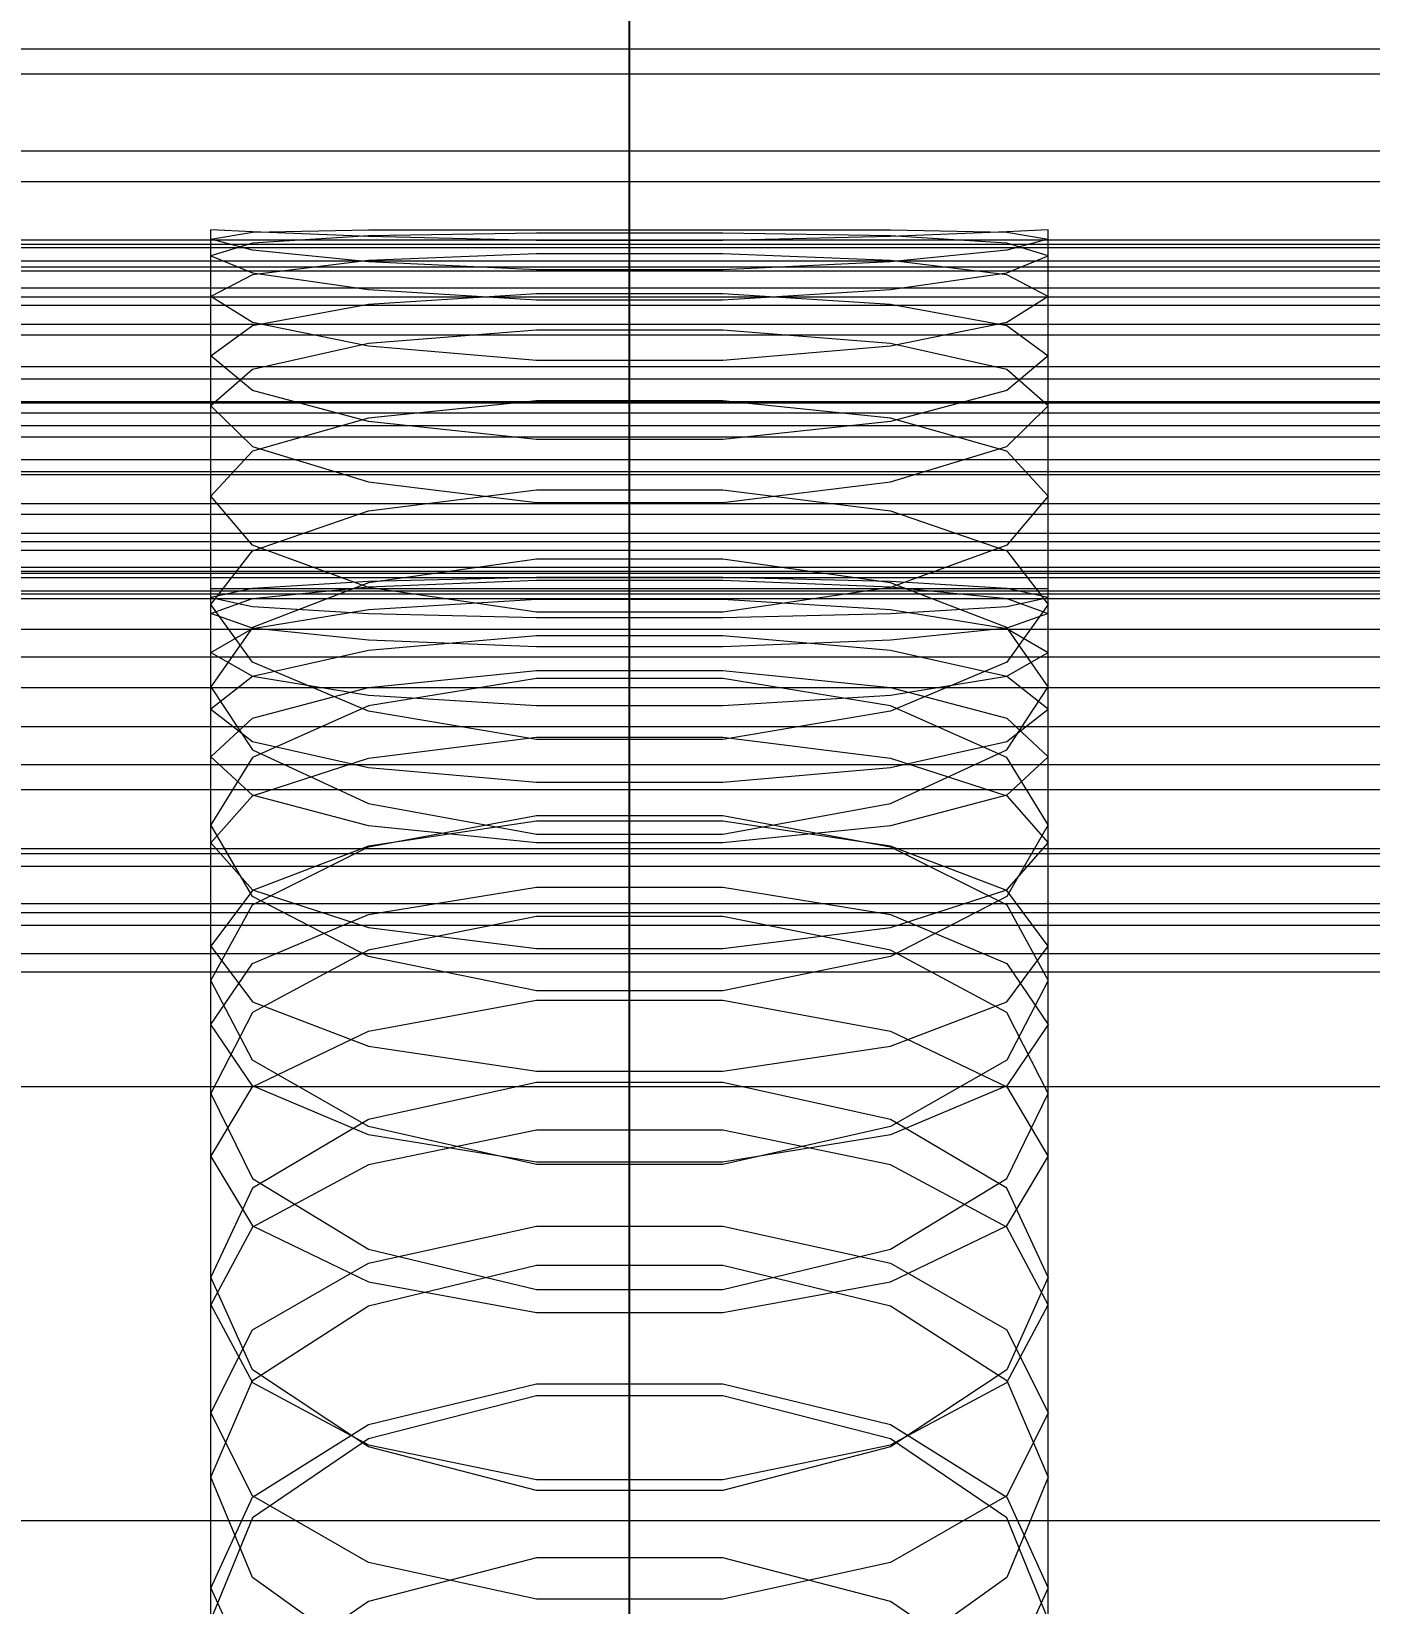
# Model space of a CAD drawing. Header units: millimetres. Extents: x -1970 to 34302, y -65268 to 6837.
# Drawn here: x 20 to 87.1, y -33951.7 to -33872.8 of the extents above; entities that cross this region are included whole.
import ezdxf

# ---------------------------------------------------------------- set-up
doc = ezdxf.new("R2010")
doc.units = ezdxf.units.MM
for name, color, linetype, lineweight in [('COTAS_O', 1, 'Continuous', 0), ('frontal_briquetadora', 7, 'Continuous', 0), ('frontal_C01', 7, 'Continuous', 0), ('frontal_C02', 7, 'Continuous', 0)]:
    doc.layers.add(name, color=color, linetype=linetype, lineweight=lineweight)
doc.dimstyles.new('R19_100', dxfattribs={"dimtxt": 250, "dimasz": 150, "dimexe": 150, "dimexo": 80, "dimgap": 100, "dimtad": 1, "dimtih": 1, "dimtoh": 1, "dimdsep": 46, "dimcen": 0.09, "dimadec": 0, "dimazin": 0, "dimtfac": 1, "dimtdec": 4, "dimtofl": 0, "dimtmove": 0, "dimatfit": 3, "dimfxl": 1, "dimtolj": 1, "dimtzin": 0, "dimarcsym": 0})

# ---------------------------------------------------------------- blocks, each defined once
blk = doc.blocks.new('*D35')
at = {"layer": 'COTAS_O', "color": 0, "lineweight": -2, "transparency": 16777216}
for p, q in [((-1725, -34320), (-1725, -33550)), ((1725, -34320), (1725, -33550)), ((-1575, -33700), (1575, -33700))]:
    blk.add_line(p, q, dxfattribs=at)
at = {"layer": 'COTAS_O', "color": 0, "transparency": 16777216}
for points in [[(-1575, -33675), (-1575, -33725), (-1725, -33700)], [(1575, -33675), (1575, -33725), (1725, -33700)]]:
    blk.add_solid(points, dxfattribs=at)
at = {"layer": 'Defpoints', "color": 0, "transparency": 16777216}
for p in [(1725, -33700), (-1725, -34400), (1725, -34400)]:
    blk.add_point(p, dxfattribs=at)
blk = doc.blocks.new('*D38')
at = {"layer": 'COTAS_O', "color": 0, "lineweight": -2, "transparency": 16777216}
for p, q in [((-570, -33700), (200, -33700)), ((50, -34750), (50, -33850)), ((-570, -34900), (200, -34900))]:
    blk.add_line(p, q, dxfattribs=at)
at = {"layer": 'COTAS_O', "color": 0, "transparency": 16777216}
for points in [[(25, -33850), (75, -33850), (50, -33700)], [(25, -34750), (75, -34750), (50, -34900)]]:
    blk.add_solid(points, dxfattribs=at)
at = {"layer": 'Defpoints', "color": 0, "transparency": 16777216}
for p in [(-650, -33700), (50, -33700), (-650, -34900)]:
    blk.add_point(p, dxfattribs=at)

msp = doc.modelspace()

# ---------------------------------------------------------------- linework, layer by layer
at = {"layer": 'frontal_briquetadora'}
for p, q in [((31.08, -33882.856), (29, -33882.75)), ((29, -33900.75), (29, -33882.75)), ((29, -33883.222), (31.08, -33882.881)), ((31.08, -33882.881), (36.906, -33882.76)), ((36.906, -33883.094), (31.08, -33882.856)), ((36.906, -33883.063), (31.08, -33883.423)), ((36.906, -33882.76), (45.326, -33882.752)), ((45.326, -33882.922), (36.906, -33883.063)), ((45.326, -33883.285), (36.906, -33883.094)), ((45.326, -33882.752), (54.674, -33882.752)), ((54.674, -33882.922), (45.326, -33882.922)), ((54.674, -33882.752), (63.094, -33882.76)), ((63.094, -33883.063), (54.674, -33882.922)), ((63.094, -33883.094), (54.674, -33883.285)), ((63.094, -33882.76), (68.92, -33882.881)), ((68.92, -33882.856), (63.094, -33883.094)), ((68.92, -33883.423), (63.094, -33883.063)), ((71, -33882.75), (68.92, -33882.856)), ((68.92, -33882.881), (71, -33883.222)), ((71, -33900.75), (71, -33882.75)), ((31.08, -33883.775), (29, -33883.222)), ((29, -33901.201), (29, -33883.222)), ((31.08, -33883.423), (29, -33884.062)), ((36.906, -33884.371), (31.08, -33883.775)), ((45.326, -33883.964), (36.906, -33884.304)), ((54.674, -33883.285), (45.326, -33883.285)), ((54.674, -33883.964), (45.326, -33883.964)), ((63.094, -33884.304), (54.674, -33883.964)), ((68.92, -33883.775), (63.094, -33884.371)), ((71, -33883.222), (68.92, -33883.775)), ((71, -33884.062), (68.92, -33883.423)), ((71, -33901.201), (71, -33883.222)), ((29, -33902.002), (29, -33884.062)), ((29, -33884.062), (31.08, -33884.912)), ((36.906, -33884.304), (31.08, -33885.021)), ((45.326, -33884.761), (36.906, -33884.371)), ((54.674, -33884.761), (45.326, -33884.761)), ((63.094, -33884.371), (54.674, -33884.761)), ((68.92, -33885.021), (63.094, -33884.304)), ((68.92, -33884.912), (71, -33884.062)), ((71, -33902.002), (71, -33884.062)), ((31.08, -33885.021), (29, -33886.106)), ((31.08, -33884.912), (36.906, -33885.746)), ((63.094, -33885.746), (68.92, -33884.912)), ((71, -33886.106), (68.92, -33885.021)), ((29, -33903.952), (29, -33886.106)), ((31.08, -33887.4), (29, -33886.106)), ((36.906, -33885.746), (45.326, -33886.268)), ((36.906, -33886.485), (45.326, -33885.947)), ((45.326, -33885.947), (54.674, -33885.947)), ((45.326, -33886.268), (54.674, -33886.268)), ((54.674, -33886.268), (63.094, -33885.746)), ((54.674, -33885.947), (63.094, -33886.485)), ((71, -33886.106), (68.92, -33887.4)), ((71, -33903.952), (71, -33886.106)), ((31.08, -33887.559), (36.906, -33886.485)), ((63.094, -33886.485), (68.92, -33887.559)), ((29, -33889.086), (31.08, -33887.559)), ((36.906, -33888.59), (31.08, -33887.4)), ((45.326, -33887.791), (36.906, -33888.46)), ((54.674, -33887.791), (45.326, -33887.791)), ((63.094, -33888.46), (54.674, -33887.791)), ((68.92, -33887.4), (63.094, -33888.59)), ((68.92, -33887.559), (71, -33889.086)), ((36.906, -33888.46), (31.08, -33889.77)), ((45.326, -33889.308), (36.906, -33888.59)), ((63.094, -33888.59), (54.674, -33889.308)), ((68.92, -33889.77), (63.094, -33888.46)), ((31.08, -33890.822), (29, -33889.086)), ((29, -33906.796), (29, -33889.086)), ((54.674, -33889.308), (45.326, -33889.308)), ((71, -33889.086), (68.92, -33890.822)), ((71, -33906.796), (71, -33889.086)), ((31.08, -33889.77), (29, -33891.591)), ((71, -33891.591), (68.92, -33889.77)), ((36.906, -33892.364), (31.08, -33890.822)), ((68.92, -33890.822), (63.094, -33892.364)), ((29, -33909.185), (29, -33891.591)), ((29, -33891.591), (31.08, -33893.618)), ((45.326, -33891.333), (36.906, -33892.198)), ((54.674, -33891.333), (45.326, -33891.333)), ((63.094, -33892.198), (54.674, -33891.333)), ((68.92, -33893.618), (71, -33891.591)), ((71, -33909.185), (71, -33891.591)), ((36.906, -33892.198), (31.08, -33893.859)), ((45.326, -33893.278), (36.906, -33892.364)), ((63.094, -33892.364), (54.674, -33893.277)), ((68.92, -33893.859), (63.094, -33892.198)), ((54.674, -33893.277), (45.326, -33893.278)), ((31.08, -33893.859), (29, -33896.116)), ((31.08, -33893.618), (36.906, -33895.393)), ((63.094, -33895.393), (68.92, -33893.618)), ((71, -33896.116), (68.92, -33893.859)), ((200, -33895.045), (-160, -33895.045)), ((36.906, -33895.393), (45.326, -33896.435)), ((36.906, -33896.858), (45.326, -33895.8)), ((45.326, -33895.8), (54.674, -33895.8)), ((54.674, -33896.435), (63.094, -33895.393)), ((54.674, -33895.8), (63.094, -33896.858)), ((31.08, -33898.576), (29, -33896.116)), ((29, -33913.502), (29, -33896.116)), ((45.326, -33896.435), (54.674, -33896.435)), ((71, -33896.116), (68.92, -33898.576)), ((71, -33913.502), (71, -33896.116)), ((31.08, -33898.867), (36.906, -33896.858)), ((63.094, -33896.858), (68.92, -33898.867)), ((29, -33901.553), (31.08, -33898.867)), ((36.906, -33900.697), (31.08, -33898.576)), ((68.92, -33898.576), (63.094, -33900.697)), ((68.92, -33898.867), (71, -33901.553)), ((45.326, -33899.285), (36.906, -33900.472)), ((54.674, -33899.285), (45.326, -33899.285)), ((63.094, -33900.472), (54.674, -33899.285)), ((184, -33900), (-194, -33900)), ((36.907, -33900.395), (31.08, -33900.754)), ((36.906, -33900.472), (31.08, -33902.709)), ((45.327, -33900.196), (36.907, -33900.395)), ((36.907, -33900.66), (45.327, -33900.329)), ((54.673, -33900.196), (45.327, -33900.196)), ((45.327, -33900.329), (54.673, -33900.329)), ((63.093, -33900.395), (54.673, -33900.196)), ((54.673, -33900.329), (63.093, -33900.66)), ((68.92, -33900.754), (63.093, -33900.395)), ((68.92, -33902.709), (63.094, -33900.472)), ((29, -33900.75), (31.08, -33900.75)), ((31.08, -33900.754), (29, -33901.201)), ((29, -33901.201), (31.08, -33901.648)), ((29, -33902.002), (31.08, -33901.257)), ((31.08, -33901.257), (36.907, -33900.66)), ((31.08, -33900.75), (36.907, -33900.75)), ((45.326, -33901.931), (36.906, -33900.697)), ((36.907, -33900.75), (45.327, -33900.75)), ((36.907, -33901.809), (45.327, -33901.279)), ((45.327, -33900.75), (54.673, -33900.75)), ((45.327, -33901.279), (54.673, -33901.279)), ((54.673, -33900.75), (63.093, -33900.75)), ((54.673, -33901.279), (63.093, -33901.809)), ((63.094, -33900.697), (54.674, -33901.931)), ((63.093, -33900.66), (68.92, -33901.257)), ((63.093, -33900.75), (68.92, -33900.75)), ((68.92, -33900.75), (71, -33900.75)), ((71, -33901.201), (68.92, -33900.754)), ((68.92, -33901.648), (71, -33901.201)), ((68.92, -33901.257), (71, -33902.002)), ((31.08, -33904.442), (29, -33901.553)), ((29, -33918.691), (29, -33901.553)), ((31.08, -33902.746), (29, -33902.002)), ((31.08, -33901.648), (36.907, -33902.006)), ((31.08, -33902.762), (36.907, -33901.809)), ((36.907, -33902.006), (45.327, -33902.205)), ((54.674, -33901.931), (45.326, -33901.931)), ((54.673, -33902.205), (63.093, -33902.006)), ((63.093, -33902.006), (68.92, -33901.648)), ((63.093, -33901.809), (68.92, -33902.762)), ((71, -33901.553), (68.92, -33904.442)), ((71, -33902.002), (68.92, -33902.746)), ((71, -33918.691), (71, -33901.553)), ((31.08, -33902.709), (29, -33905.679)), ((29, -33903.952), (31.08, -33902.762)), ((36.907, -33903.344), (31.08, -33902.746)), ((45.327, -33902.205), (54.673, -33902.205)), ((68.92, -33902.746), (63.093, -33903.344)), ((71, -33905.679), (68.92, -33902.709)), ((68.92, -33902.762), (71, -33903.952)), ((45.327, -33903.131), (36.907, -33903.856)), ((45.327, -33903.675), (36.907, -33903.344)), ((54.673, -33903.131), (45.327, -33903.131)), ((54.673, -33903.675), (45.327, -33903.675)), ((63.093, -33903.856), (54.673, -33903.131)), ((63.093, -33903.344), (54.673, -33903.675)), ((29, -33903.952), (31.08, -33905.141)), ((36.907, -33903.856), (31.08, -33905.165)), ((36.906, -33906.903), (31.08, -33904.442)), ((68.92, -33905.165), (63.093, -33903.856)), ((68.92, -33904.442), (63.094, -33906.903)), ((68.92, -33905.141), (71, -33903.952)), ((31.08, -33905.165), (29, -33906.796)), ((31.08, -33905.141), (36.907, -33906.095)), ((45.326, -33905.267), (36.906, -33906.643)), ((36.907, -33905.719), (45.327, -33904.863)), ((54.674, -33905.267), (45.326, -33905.267)), ((45.327, -33904.863), (54.673, -33904.863)), ((54.673, -33904.863), (63.093, -33905.719)), ((63.094, -33906.643), (54.674, -33905.267)), ((63.093, -33906.095), (68.92, -33905.141)), ((71, -33906.796), (68.92, -33905.165)), ((29, -33922.627), (29, -33905.679)), ((29, -33905.679), (31.08, -33908.849)), ((31.08, -33907.261), (36.907, -33905.719)), ((63.093, -33905.719), (68.92, -33907.261)), ((68.92, -33908.849), (71, -33905.679)), ((71, -33922.627), (71, -33905.679)), ((29, -33906.796), (31.08, -33908.427)), ((36.906, -33906.643), (31.08, -33909.219)), ((36.907, -33906.095), (45.327, -33906.624)), ((45.327, -33906.624), (54.673, -33906.624)), ((54.673, -33906.624), (63.093, -33906.095)), ((68.92, -33909.219), (63.094, -33906.643)), ((68.92, -33908.427), (71, -33906.796)), ((29, -33909.185), (31.08, -33907.261)), ((45.326, -33908.325), (36.906, -33906.903)), ((63.094, -33906.903), (54.674, -33908.325)), ((68.92, -33907.261), (71, -33909.185)), ((36.907, -33909.253), (45.327, -33908.203)), ((54.674, -33908.325), (45.326, -33908.325)), ((45.327, -33908.203), (54.673, -33908.203)), ((54.673, -33908.203), (63.093, -33909.253)), ((31.08, -33911.108), (29, -33909.185)), ((31.08, -33908.427), (36.907, -33909.735)), ((31.08, -33908.849), (36.906, -33911.534)), ((63.093, -33909.735), (68.92, -33908.427)), ((63.094, -33911.534), (68.92, -33908.849)), ((71, -33909.185), (68.92, -33911.108)), ((31.08, -33909.219), (29, -33912.608)), ((31.08, -33911.144), (36.907, -33909.253)), ((36.907, -33909.735), (45.327, -33910.461)), ((54.673, -33910.461), (63.093, -33909.735)), ((63.093, -33909.253), (68.92, -33911.144)), ((71, -33912.608), (68.92, -33909.219)), ((45.327, -33910.461), (54.673, -33910.461)), ((29, -33913.502), (31.08, -33911.144)), ((36.907, -33912.651), (31.08, -33911.108)), ((36.906, -33911.534), (45.326, -33913.08)), ((54.674, -33913.08), (63.094, -33911.534)), ((68.92, -33911.108), (63.093, -33912.651)), ((68.92, -33911.144), (71, -33913.502)), ((36.906, -33913.701), (45.326, -33912.14)), ((45.326, -33912.14), (54.674, -33912.14)), ((54.674, -33912.14), (63.094, -33913.701)), ((31.08, -33916.193), (29, -33912.608)), ((29, -33929.238), (29, -33912.608)), ((45.327, -33912.428), (36.907, -33913.668)), ((45.327, -33913.507), (36.907, -33912.651)), ((45.326, -33913.08), (54.674, -33913.08)), ((54.673, -33912.428), (45.327, -33912.428)), ((63.093, -33913.668), (54.673, -33912.428)), ((63.093, -33912.651), (54.673, -33913.507)), ((71, -33912.608), (68.92, -33916.193)), ((71, -33929.238), (71, -33912.608)), ((29, -33913.502), (31.08, -33915.861)), ((36.907, -33913.668), (31.08, -33915.903)), ((31.08, -33916.61), (36.906, -33913.701)), ((54.673, -33913.507), (45.327, -33913.507)), ((68.92, -33915.903), (63.093, -33913.668)), ((63.094, -33913.701), (68.92, -33916.61)), ((68.92, -33915.861), (71, -33913.502)), ((31.08, -33915.903), (29, -33918.691)), ((31.08, -33915.861), (36.907, -33917.752)), ((36.906, -33919.209), (31.08, -33916.193)), ((36.907, -33917.096), (45.327, -33915.73)), ((45.327, -33915.73), (54.673, -33915.73)), ((54.673, -33915.73), (63.093, -33917.096)), ((63.093, -33917.752), (68.92, -33915.861)), ((68.92, -33916.193), (63.094, -33919.209)), ((71, -33918.691), (68.92, -33915.903)), ((29, -33920.41), (31.08, -33916.61)), ((31.08, -33919.558), (36.907, -33917.096)), ((63.093, -33917.096), (68.92, -33919.558)), ((68.92, -33916.61), (71, -33920.41)), ((45.326, -33917.209), (36.906, -33918.891)), ((36.907, -33917.752), (45.327, -33918.801)), ((54.674, -33917.209), (45.326, -33917.209)), ((54.673, -33918.801), (63.093, -33917.752)), ((63.094, -33918.891), (54.674, -33917.209)), ((29, -33918.691), (31.08, -33921.478)), ((36.906, -33918.891), (31.08, -33922.018)), ((45.326, -33920.937), (36.906, -33919.209)), ((45.327, -33918.801), (54.673, -33918.801)), ((63.094, -33919.209), (54.674, -33920.937)), ((68.92, -33922.018), (63.094, -33918.891)), ((68.92, -33921.478), (71, -33918.691)), ((200, -33920), (-160, -33920)), ((29, -33922.627), (31.08, -33919.558)), ((68.92, -33919.558), (71, -33922.627)), ((31.08, -33924.402), (29, -33920.41)), ((29, -33936.682), (29, -33920.41)), ((54.674, -33920.937), (45.326, -33920.937)), ((71, -33920.41), (68.92, -33924.402)), ((71, -33936.682), (71, -33920.41)), ((31.08, -33921.478), (36.907, -33923.713)), ((36.907, -33922.955), (45.327, -33921.403)), ((45.327, -33921.403), (54.673, -33921.403)), ((54.673, -33921.403), (63.093, -33922.955)), ((63.093, -33923.713), (68.92, -33921.478)), ((31.08, -33922.018), (29, -33926.087)), ((71, -33926.087), (68.92, -33922.018)), ((31.08, -33925.697), (29, -33922.627)), ((31.08, -33925.751), (36.907, -33922.955)), ((63.093, -33922.955), (68.92, -33925.751)), ((71, -33922.627), (68.92, -33925.697)), ((36.907, -33923.713), (45.327, -33924.953)), ((54.673, -33924.953), (63.093, -33923.713)), ((36.906, -33927.741), (31.08, -33924.402)), ((45.327, -33924.953), (54.673, -33924.953)), ((68.92, -33924.402), (63.094, -33927.741)), ((29, -33929.238), (31.08, -33925.751)), ((36.907, -33928.158), (31.08, -33925.697)), ((45.326, -33925.528), (36.906, -33927.39)), ((54.674, -33925.528), (45.326, -33925.528)), ((63.094, -33927.39), (54.674, -33925.528)), ((68.92, -33925.697), (63.093, -33928.158)), ((68.92, -33925.751), (71, -33929.238)), ((29, -33942.099), (29, -33926.087)), ((29, -33926.087), (31.08, -33930.345)), ((68.92, -33930.345), (71, -33926.087)), ((71, -33942.099), (71, -33926.087)), ((36.906, -33927.39), (31.08, -33930.837)), ((45.326, -33929.647), (36.906, -33927.741)), ((45.327, -33927.928), (36.907, -33929.662)), ((54.673, -33927.928), (45.327, -33927.928)), ((63.093, -33929.662), (54.673, -33927.928)), ((63.094, -33927.741), (54.674, -33929.647)), ((68.92, -33930.837), (63.094, -33927.39)), ((45.327, -33929.524), (36.907, -33928.158)), ((63.093, -33928.158), (54.673, -33929.524)), ((29, -33929.238), (31.08, -33932.725)), ((36.907, -33929.662), (31.08, -33932.786)), ((54.674, -33929.647), (45.326, -33929.647)), ((54.673, -33929.524), (45.327, -33929.524)), ((68.92, -33932.786), (63.093, -33929.662)), ((68.92, -33932.725), (71, -33929.238)), ((31.08, -33930.345), (36.906, -33933.895)), ((63.094, -33933.895), (68.92, -33930.345)), ((31.08, -33930.837), (29, -33935.302)), ((71, -33935.302), (68.92, -33930.837)), ((31.08, -33932.786), (29, -33936.682)), ((31.08, -33932.725), (36.907, -33935.521)), ((36.907, -33934.597), (45.327, -33932.744)), ((45.327, -33932.744), (54.673, -33932.744)), ((54.673, -33932.744), (63.093, -33934.597)), ((63.093, -33935.521), (68.92, -33932.725)), ((71, -33936.682), (68.92, -33932.786)), ((36.906, -33933.895), (45.326, -33935.917)), ((54.674, -33935.917), (63.094, -33933.895)), ((31.08, -33937.935), (36.907, -33934.597)), ((36.906, -33936.726), (45.326, -33934.689)), ((45.326, -33934.689), (54.674, -33934.689)), ((54.674, -33934.689), (63.094, -33936.726)), ((63.093, -33934.597), (68.92, -33937.935)), ((31.08, -33939.949), (29, -33935.302)), ((29, -33950.89), (29, -33935.302)), ((36.907, -33935.521), (45.327, -33937.073)), ((45.326, -33935.917), (54.674, -33935.917)), ((54.673, -33937.073), (63.093, -33935.521)), ((71, -33935.302), (68.92, -33939.949)), ((71, -33950.89), (71, -33935.302)), ((29, -33936.682), (31.08, -33940.578)), ((31.08, -33940.485), (36.906, -33936.726)), ((63.094, -33936.726), (68.92, -33940.485)), ((68.92, -33940.578), (71, -33936.682)), ((45.327, -33937.073), (54.673, -33937.073)), ((29, -33942.099), (31.08, -33937.935)), ((68.92, -33937.935), (71, -33942.099)), ((36.906, -33943.808), (31.08, -33939.949)), ((68.92, -33939.949), (63.094, -33943.808)), ((29, -33945.334), (31.08, -33940.485)), ((31.08, -33940.578), (36.907, -33943.702)), ((36.907, -33942.681), (45.327, -33940.653)), ((45.327, -33940.653), (54.673, -33940.653)), ((54.673, -33940.653), (63.093, -33942.681)), ((63.093, -33943.702), (68.92, -33940.578)), ((68.92, -33940.485), (71, -33945.334)), ((45.326, -33941.254), (36.906, -33943.404)), ((54.674, -33941.254), (45.326, -33941.254)), ((63.094, -33943.404), (54.674, -33941.254)), ((31.08, -33946.262), (29, -33942.099)), ((71, -33942.099), (68.92, -33946.262)), ((31.08, -33946.334), (36.907, -33942.681)), ((63.093, -33942.681), (68.92, -33946.334)), ((36.906, -33943.404), (31.08, -33947.366)), ((45.326, -33946.001), (36.906, -33943.808)), ((36.907, -33943.702), (45.327, -33945.436)), ((54.673, -33945.436), (63.093, -33943.702)), ((63.094, -33943.808), (54.674, -33946.001)), ((68.92, -33947.366), (63.094, -33943.404)), ((31.08, -33950.361), (29, -33945.334)), ((29, -33960.462), (29, -33945.334)), ((45.327, -33945.436), (54.673, -33945.436)), ((71, -33945.334), (68.92, -33950.361)), ((71, -33960.462), (71, -33945.334)), ((36.907, -33949.6), (31.08, -33946.262)), ((54.674, -33946.001), (45.326, -33946.001)), ((68.92, -33946.262), (63.093, -33949.6)), ((29, -33950.89), (31.08, -33946.334)), ((68.92, -33946.334), (71, -33950.89)), ((31.08, -33947.366), (29, -33952.465)), ((71, -33952.465), (68.92, -33947.366)), ((45.327, -33949.368), (36.907, -33951.565)), ((54.673, -33949.368), (45.327, -33949.368)), ((63.093, -33951.565), (54.673, -33949.368)), ((45.327, -33951.453), (36.907, -33949.6)), ((63.093, -33949.6), (54.673, -33951.453)), ((29, -33950.89), (31.08, -33955.446)), ((36.906, -33954.52), (31.08, -33950.361)), ((68.92, -33950.361), (63.094, -33954.52)), ((68.92, -33955.446), (71, -33950.89)), ((36.907, -33951.565), (31.08, -33955.525)), ((54.673, -33951.453), (45.327, -33951.453)), ((68.92, -33955.525), (63.093, -33951.565))]:
    msp.add_line(p, q, dxfattribs=at)
at = {"layer": 'frontal_C01'}
for p, q in [((-425, -33891.431), (425, -33891.431)), ((425, -33902.8), (-425, -33902.8)), ((425, -33907.696), (-425, -33907.696)), ((-425, -33919.065), (425, -33919.065))]:
    msp.add_line(p, q, dxfattribs=at)
at = {"layer": 'frontal_C02'}
for p, q in [((-311.15, -33873.678), (311.15, -33873.678)), ((-311.15, -33874.928), (311.15, -33874.928)), ((-311.15, -33878.795), (311.15, -33878.795)), ((-311.15, -33880.326), (311.15, -33880.326)), ((-440, -33883.258), (440, -33883.258)), ((-440, -33883.484), (440, -33883.484)), ((-440, -33883.646), (440, -33883.646)), ((-440, -33884.307), (440, -33884.307)), ((-440, -33884.62), (440, -33884.62)), ((311.15, -33884.829), (-311.15, -33884.829)), ((-440, -33885.671), (440, -33885.671)), ((-440, -33886.114), (440, -33886.114)), ((-311.15, -33886.536), (311.15, -33886.536)), ((-440, -33887.484), (440, -33887.484)), ((-440, -33888.027), (440, -33888.027)), ((440, -33889.622), (-440, -33889.622)), ((-440, -33890.227), (440, -33890.227)), ((-311.15, -33891.369), (311.15, -33891.369)), ((-440, -33891.94), (440, -33891.94)), ((-440, -33892.566), (440, -33892.566)), ((-311.15, -33893.136), (311.15, -33893.136)), ((-440, -33894.278), (440, -33894.278)), ((-440, -33894.883), (440, -33894.883)), ((-440, -33896.479), (440, -33896.479)), ((-440, -33897.021), (440, -33897.021)), ((-311.15, -33897.969), (311.15, -33897.969)), ((-440, -33898.392), (440, -33898.392)), ((-440, -33898.834), (440, -33898.834)), ((-311.15, -33899.676), (311.15, -33899.676)), ((-440, -33899.886), (440, -33899.886)), ((-440, -33900.199), (440, -33900.199)), ((-440, -33900.86), (440, -33900.86)), ((-440, -33901.022), (440, -33901.022)), ((-440, -33901.247), (440, -33901.247)), ((-311.15, -33904.18), (311.15, -33904.18)), ((-311.15, -33905.71), (311.15, -33905.71)), ((-311.15, -33909.578), (311.15, -33909.578)), ((-311.15, -33910.827), (311.15, -33910.827)), ((-311.15, -33913.795), (311.15, -33913.795)), ((-450, -33914.05), (450, -33914.05)), ((-311.15, -33914.678), (311.15, -33914.678)), ((-311.15, -33916.544), (311.15, -33916.544)), ((-311.15, -33917.001), (311.15, -33917.001)), ((-311.15, -33917.637), (311.15, -33917.637)), ((450, -33925.74), (-450, -33925.74)), ((450, -33947.522), (-450, -33947.522))]:
    msp.add_line(p, q, dxfattribs=at)

# ---------------------------------------------------------------- dimensions: what is measured, and where the dimension line sits
at = {"layer": 'COTAS_O'}
for p1, p2, distance, picture, middle in [((-1725, -34400), (1725, -34400), 700, '*D35', (0, -33700)), ((-650, -34900), (-650, -33700), -700, '*D38', (50, -34300))]:
    dim = msp.add_aligned_dim(p1=p1, p2=p2, distance=distance, text='<> O', dimstyle='R19_100', dxfattribs=at)
    dim.commit()
    dim.dimension.update_dxf_attribs({"geometry": picture, "text_midpoint": middle})

doc.saveas('drawing.dxf')
